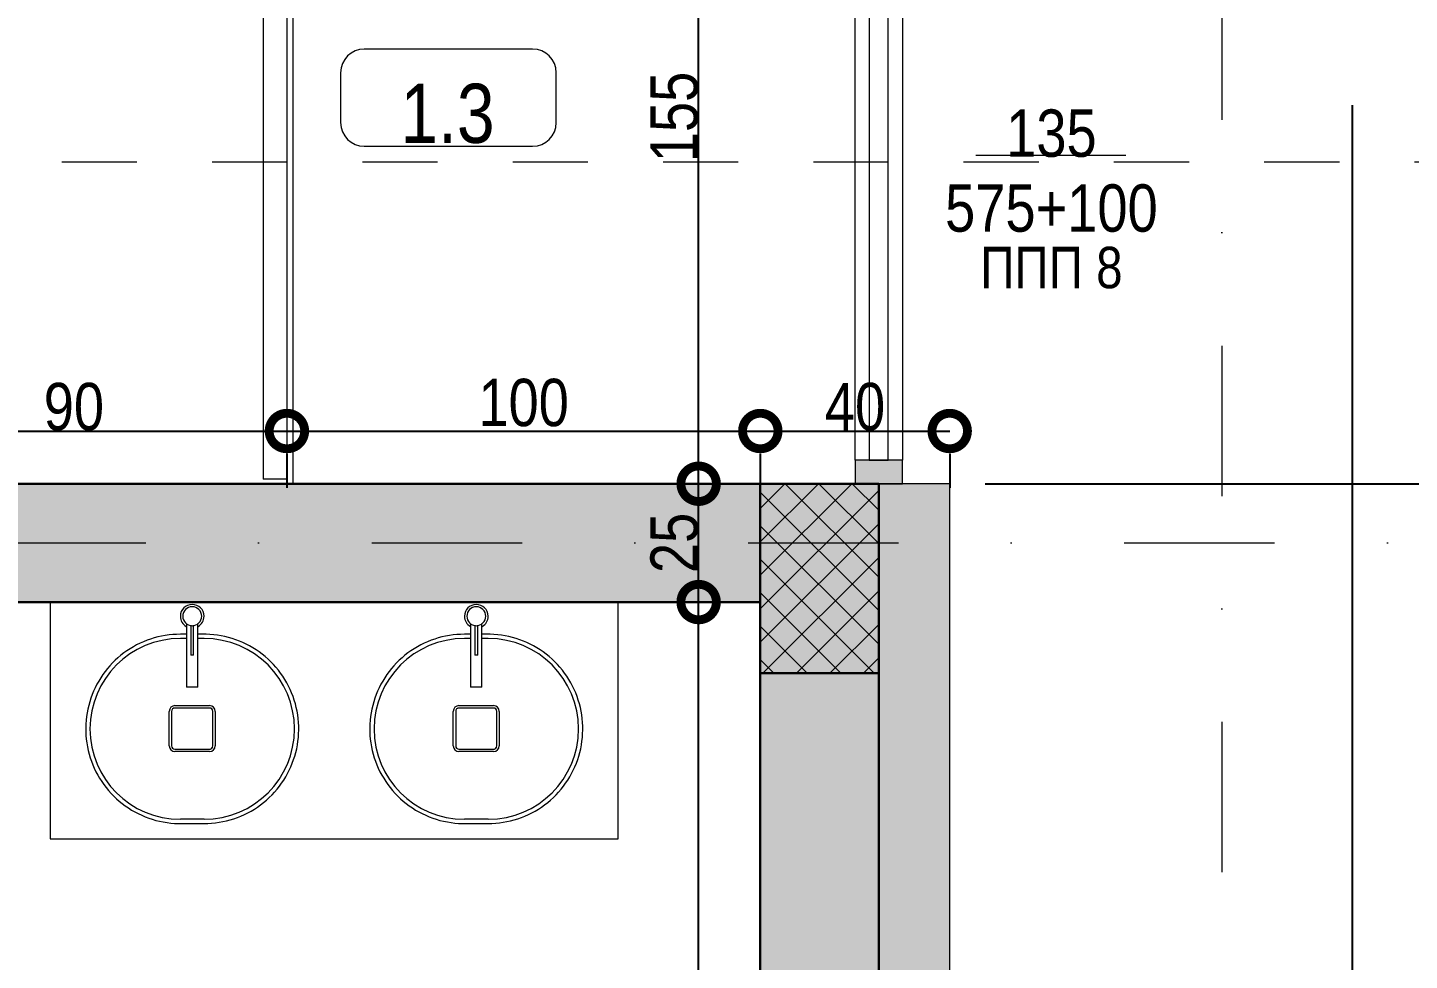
# Model space of a CAD drawing. Header units: centimetres. Extents: x 0 to 25250, y 0 to 2250.
# Drawn here: x 4824.3 to 5116.2, y 686.7 to 883.8 of the extents above; entities that cross this region are included whole.
import ezdxf

# ---------------------------------------------------------------- set-up
doc = ezdxf.new("R2010")
doc.units = ezdxf.units.CM
for name, pattern in [('17-View-1$0$Overhead', [19.84375, 11.90625, -7.9375]), ('18-View-1$0$Dash', [31.75, 15.875, -15.875]), ('18-View-1$0$Dash dot', [79.375, 31.75, -23.8125, 0, -23.8125])]:
    doc.linetypes.add(name, pattern=pattern)
for name, color, linetype, lineweight in [('A-ANNO-DIMS', 7, 'Continuous', 9), ('A-ANNO-NOTE', 7, 'Continuous', 9), ('A-AREA-IDEN', 7, 'Continuous', 9), ('A-FLOR', 7, 'Continuous', 9), ('A-FLOR-HRAL', 7, 'Continuous', 9), ('A-FLOR-OVHD', 7, '17-View-1$0$Overhead', 9), ('A-GLAZ-CURT', 7, 'Continuous', 9), ('A-GLAZ-CWMG', 7, 'Continuous', 9), ('A-WALL', 7, 'Continuous', 9), ('A-WALL-PATT', 7, 'Continuous', 9), ('G-ANNO-SYMB', 7, 'Continuous', 9), ('I-FURN', 7, 'Continuous', 9), ('S-COLS', 7, 'Continuous', 9), ('S-GRID', 7, 'Continuous', 9)]:
    doc.layers.add(name, color=color, linetype=linetype, lineweight=lineweight)
doc.styles.add('18-View-1$0$Arial Narrow', font='ARIALN.TTF', dxfattribs={"height": 12.5})
doc.styles.add('18-View-1$0$Arial Narrow_1', font='ARIALN.TTF', dxfattribs={"height": 10})
doc.styles.add('18-View-1$0$Arial Narrow_2', font='ARIALN.TTF', dxfattribs={"height": 8.75})
doc.styles.add('18-View-1$0$Arial Narrow_3', font='ARIALN.TTF', dxfattribs={"height": 10})
doc.styles.add('18-View-1$0$Arial Narrow_4', font='ARIALN.TTF', dxfattribs={"height": 10})
doc.dimstyles.new('18-View-1$0$TEC_DIM', dxfattribs={"dimscale": 30.48, "dimtxt": 10.23431, "dimasz": 0.492126, "dimexe": 0.393701, "dimexo": 0.246063, "dimgap": 0, "dimtad": 1, "dimdec": 0, "dimzin": 0, "dimdsep": 46, "dimtxsty": '18-View-1$0$Arial Narrow_3', "dimblk1": '18-View-1$0$_DotSmall', "dimblk2": '18-View-1$0$_DotSmall', "dimsah": 1, "dimcen": 0.09, "dimazin": 0, "dimtfac": 1, "dimtdec": 4, "dimtix": 1, "dimtmove": 0, "dimatfit": 3, "dimfxl": 1, "dimtvp": 1, "dimtolj": 1, "dimtzin": 0, "dimarcsym": 2})
doc.dimstyles.new('18-View-1$0$TEC_DIM_1', dxfattribs={"dimscale": 30.48, "dimtxt": 10.23431, "dimasz": 0.492126, "dimexe": 0.393701, "dimexo": 0.246063, "dimgap": 0, "dimtad": 1, "dimdec": 0, "dimzin": 0, "dimdsep": 46, "dimtxsty": '18-View-1$0$Arial Narrow_4', "dimblk1": '18-View-1$0$_DotSmall', "dimblk2": '18-View-1$0$_DotSmall', "dimsah": 1, "dimcen": 0.09, "dimazin": 0, "dimtfac": 1, "dimtdec": 4, "dimtix": 1, "dimtmove": 0, "dimatfit": 3, "dimfxl": 1, "dimtvp": 1, "dimtolj": 1, "dimtzin": 0, "dimarcsym": 2})
doc.dimstyles.new('18-View-1$0$TEC_DIM_3', dxfattribs={"dimscale": 30.48, "dimtxt": 10.23431, "dimasz": 0.492126, "dimexe": 0.393701, "dimexo": 0.246063, "dimgap": 0, "dimtad": 1, "dimdec": 0, "dimzin": 0, "dimdsep": 46, "dimtxsty": '18-View-1$0$Arial Narrow_3', "dimblk1": '18-View-1$0$_DotSmall', "dimblk2": '18-View-1$0$_DotSmall', "dimsah": 1, "dimcen": 0.09, "dimazin": 0, "dimtfac": 1, "dimtdec": 4, "dimtix": 1, "dimtmove": 0, "dimatfit": 3, "dimfxl": 1, "dimtvp": 1, "dimtolj": 1, "dimtzin": 0, "dimarcsym": 2})

# ---------------------------------------------------------------- blocks, each defined once
blk = doc.blocks.new('Railing - Railing-1771343-НИВО 1')
at = {"layer": 'A-FLOR-HRAL'}
for p, q in [((1569.14, -746.59), (1569.14, -900.59)), ((1574.14, -746.59), (1574.14, -900.59)), ((1574.14, -900.59), (1569.14, -900.59))]:
    blk.add_line(p, q, dxfattribs=at)
blk = doc.blocks.new('ШКАФ_баня 2 мивки - ШКАФ_баня 2 мивки-2349615-НИВО 1')
at = {"layer": 'I-FURN'}
for p, q in [((-60, 0), (-60, -50)), ((60, -50), (60, 0)), ((-31.2, -4.5), (-31.2, -18)), ((-30.3, -4.88), (-30.3, -11.2)), ((-29.7, -11.2), (-29.7, -4.88)), ((-28.8, -18), (-28.8, -4.5)), ((28.8, -4.5), (28.8, -18)), ((29.7, -4.88), (29.7, -11.2)), ((30.3, -11.2), (30.3, -4.88)), ((31.2, -18), (31.2, -4.5)), ((-31.19, -6.8), (-32.5, -6.8)), ((-31.2, -7.7), (-32.5, -7.7)), ((-27.5, -6.8), (-28.81, -6.8)), ((-27.5, -7.7), (-28.8, -7.7)), ((28.81, -6.8), (27.5, -6.8)), ((28.8, -7.7), (27.5, -7.7)), ((32.5, -6.8), (31.19, -6.8)), ((32.5, -7.7), (31.2, -7.7)), ((-29.7, -11.2), (-30.3, -11.2)), ((30.3, -11.2), (29.7, -11.2)), ((-28.8, -18), (-31.2, -18)), ((31.2, -18), (28.8, -18)), ((-34.85, -30.39), (-34.85, -23.09)), ((-34.35, -23.09), (-34.35, -30.39)), ((-33.65, -21.89), (-26.35, -21.89)), ((-26.35, -22.39), (-33.65, -22.39)), ((-25.65, -30.39), (-25.65, -23.09)), ((-25.15, -23.09), (-25.15, -30.39)), ((25.15, -30.39), (25.15, -23.09)), ((25.65, -23.09), (25.65, -30.39)), ((26.35, -21.89), (33.65, -21.89)), ((33.65, -22.39), (26.35, -22.39)), ((34.35, -30.39), (34.35, -23.09)), ((34.85, -23.09), (34.85, -30.39)), ((-33.65, -31.09), (-26.35, -31.09)), ((-26.35, -31.59), (-33.65, -31.59)), ((26.35, -31.09), (33.65, -31.09)), ((33.65, -31.59), (26.35, -31.59)), ((-27.5, -45.9), (-32.5, -45.9)), ((32.5, -45.9), (27.5, -45.9)), ((-32.5, -46.8), (-27.5, -46.8)), ((27.5, -46.8), (32.5, -46.8)), ((-60, -50), (60, -50))]:
    blk.add_line(p, q, dxfattribs=at)
at = {"layer": 'I-FURN', "flags": 128}
for points in [[(-32.5, -6.8), (-33.3, -6.82), (-34.1, -6.86), (-34.89, -6.94), (-35.69, -7.06), (-36.47, -7.2), (-37.25, -7.37), (-38.03, -7.58), (-38.79, -7.82), (-39.55, -8.08), (-40.29, -8.38), (-41.02, -8.7), (-41.74, -9.06), (-42.44, -9.44), (-43.12, -9.85), (-43.79, -10.29), (-44.44, -10.76), (-45.08, -11.25), (-45.69, -11.76), (-46.28, -12.3), (-46.85, -12.87), (-47.39, -13.45), (-47.91, -14.06), (-48.41, -14.68), (-48.88, -15.33), (-49.33, -15.99), (-49.75, -16.68), (-50.14, -17.37), (-50.5, -18.09), (-50.84, -18.81), (-51.14, -19.55), (-51.42, -20.3), (-51.66, -21.07), (-51.87, -21.84), (-52.06, -22.62), (-52.21, -23.4), (-52.33, -24.19), (-52.42, -24.99), (-52.47, -25.78), (-52.5, -26.58), (-52.49, -27.38), (-52.45, -28.18), (-52.38, -28.98), (-52.28, -29.77), (-52.14, -30.56), (-51.98, -31.34), (-51.78, -32.12), (-51.55, -32.89), (-51.29, -33.64), (-51, -34.39), (-50.69, -35.12), (-50.34, -35.84), (-49.96, -36.55), (-49.56, -37.24), (-49.13, -37.91), (-48.67, -38.57), (-48.19, -39.21), (-47.68, -39.82), (-47.14, -40.42), (-46.59, -41), (-46.01, -41.55), (-45.41, -42.08), (-44.79, -42.58), (-44.15, -43.06), (-43.49, -43.51), (-42.81, -43.94), (-42.12, -44.34), (-41.41, -44.71), (-40.68, -45.05), (-39.95, -45.36), (-39.2, -45.64), (-38.44, -45.9), (-37.67, -46.12), (-36.9, -46.31), (-36.11, -46.47), (-35.32, -46.6), (-34.53, -46.7), (-33.73, -46.76), (-32.93, -46.8), (-32.5, -46.8)], [(-27.5, -46.8), (-26.7, -46.78), (-25.9, -46.74), (-25.11, -46.66), (-24.31, -46.54), (-23.53, -46.4), (-22.75, -46.23), (-21.97, -46.02), (-21.21, -45.78), (-20.45, -45.52), (-19.71, -45.22), (-18.98, -44.9), (-18.26, -44.54), (-17.56, -44.16), (-16.88, -43.75), (-16.21, -43.31), (-15.56, -42.84), (-14.92, -42.35), (-14.31, -41.84), (-13.72, -41.3), (-13.15, -40.73), (-12.61, -40.15), (-12.09, -39.54), (-11.59, -38.92), (-11.12, -38.27), (-10.67, -37.61), (-10.25, -36.92), (-9.86, -36.23), (-9.5, -35.51), (-9.16, -34.79), (-8.86, -34.05), (-8.58, -33.3), (-8.34, -32.53), (-8.13, -31.76), (-7.94, -30.98), (-7.79, -30.2), (-7.67, -29.41), (-7.58, -28.61), (-7.53, -27.82), (-7.5, -27.02), (-7.51, -26.22), (-7.55, -25.42), (-7.62, -24.62), (-7.72, -23.83), (-7.86, -23.04), (-8.02, -22.26), (-8.22, -21.48), (-8.45, -20.71), (-8.71, -19.96), (-9, -19.21), (-9.31, -18.48), (-9.66, -17.76), (-10.04, -17.05), (-10.44, -16.36), (-10.87, -15.69), (-11.33, -15.03), (-11.81, -14.39), (-12.32, -13.78), (-12.86, -13.18), (-13.41, -12.6), (-13.99, -12.05), (-14.59, -11.52), (-15.21, -11.02), (-15.85, -10.54), (-16.51, -10.09), (-17.19, -9.66), (-17.88, -9.26), (-18.59, -8.89), (-19.32, -8.55), (-20.05, -8.24), (-20.8, -7.96), (-21.56, -7.7), (-22.33, -7.48), (-23.1, -7.29), (-23.89, -7.13), (-24.68, -7), (-25.47, -6.9), (-26.27, -6.84), (-27.07, -6.8), (-27.5, -6.8)], [(27.5, -6.8), (26.7, -6.82), (25.9, -6.86), (25.11, -6.94), (24.31, -7.06), (23.53, -7.2), (22.75, -7.37), (21.97, -7.58), (21.21, -7.82), (20.45, -8.08), (19.71, -8.38), (18.98, -8.7), (18.26, -9.06), (17.56, -9.44), (16.88, -9.85), (16.21, -10.29), (15.56, -10.76), (14.92, -11.25), (14.31, -11.76), (13.72, -12.3), (13.15, -12.87), (12.61, -13.45), (12.09, -14.06), (11.59, -14.68), (11.12, -15.33), (10.67, -15.99), (10.25, -16.68), (9.86, -17.37), (9.5, -18.09), (9.16, -18.81), (8.86, -19.55), (8.58, -20.3), (8.34, -21.07), (8.13, -21.84), (7.94, -22.62), (7.79, -23.4), (7.67, -24.19), (7.58, -24.99), (7.53, -25.78), (7.5, -26.58), (7.51, -27.38), (7.55, -28.18), (7.62, -28.98), (7.72, -29.77), (7.86, -30.56), (8.02, -31.34), (8.22, -32.12), (8.45, -32.89), (8.71, -33.64), (9, -34.39), (9.31, -35.12), (9.66, -35.84), (10.04, -36.55), (10.44, -37.24), (10.87, -37.91), (11.33, -38.57), (11.81, -39.21), (12.32, -39.82), (12.86, -40.42), (13.41, -41), (13.99, -41.55), (14.59, -42.08), (15.21, -42.58), (15.85, -43.06), (16.51, -43.51), (17.19, -43.94), (17.88, -44.34), (18.59, -44.71), (19.32, -45.05), (20.05, -45.36), (20.8, -45.64), (21.56, -45.9), (22.33, -46.12), (23.1, -46.31), (23.89, -46.47), (24.68, -46.6), (25.47, -46.7), (26.27, -46.76), (27.07, -46.8), (27.5, -46.8)], [(32.5, -46.8), (33.3, -46.78), (34.1, -46.74), (34.89, -46.66), (35.69, -46.54), (36.47, -46.4), (37.25, -46.23), (38.03, -46.02), (38.79, -45.78), (39.55, -45.52), (40.29, -45.22), (41.02, -44.9), (41.74, -44.54), (42.44, -44.16), (43.12, -43.75), (43.79, -43.31), (44.44, -42.84), (45.08, -42.35), (45.69, -41.84), (46.28, -41.3), (46.85, -40.73), (47.39, -40.15), (47.91, -39.54), (48.41, -38.92), (48.88, -38.27), (49.33, -37.61), (49.75, -36.92), (50.14, -36.23), (50.5, -35.51), (50.84, -34.79), (51.14, -34.05), (51.42, -33.3), (51.66, -32.53), (51.87, -31.76), (52.06, -30.98), (52.21, -30.2), (52.33, -29.41), (52.42, -28.61), (52.47, -27.82), (52.5, -27.02), (52.49, -26.22), (52.45, -25.42), (52.38, -24.62), (52.28, -23.83), (52.14, -23.04), (51.98, -22.26), (51.78, -21.48), (51.55, -20.71), (51.29, -19.96), (51, -19.21), (50.69, -18.48), (50.34, -17.76), (49.96, -17.05), (49.56, -16.36), (49.13, -15.69), (48.67, -15.03), (48.19, -14.39), (47.68, -13.78), (47.14, -13.18), (46.59, -12.6), (46.01, -12.05), (45.41, -11.52), (44.79, -11.02), (44.15, -10.54), (43.49, -10.09), (42.81, -9.66), (42.12, -9.26), (41.41, -8.89), (40.68, -8.55), (39.95, -8.24), (39.2, -7.96), (38.44, -7.7), (37.67, -7.48), (36.9, -7.29), (36.11, -7.13), (35.32, -7), (34.53, -6.9), (33.73, -6.84), (32.93, -6.8), (32.5, -6.8)]]:
    blk.add_lwpolyline(points, dxfattribs=at)
at = {"layer": 'I-FURN'}
for centre, radius, start, end in [((-30, -3), 2.5, 360, 180), ((-30, -3), 2, 360, 180), ((30, -3), 2.5, 360, 180), ((30, -3), 2, 360, 180), ((-30, -3), 2.5, 180, 239.8518), ((-30, -3), 2, 180, 360), ((-30, -3), 2.5, 300.1482, 360), ((30, -3), 2.5, 180, 239.8518), ((30, -3), 2, 180, 360), ((30, -3), 2.5, 300.1482, 360), ((-32.5, -26.8), 19.1, 90, 270), ((-27.5, -26.8), 19.1, 270, 90), ((27.5, -26.8), 19.1, 90, 270), ((32.5, -26.8), 19.1, 270, 90), ((-33.65, -23.09), 1.2, 90, 180), ((-33.65, -23.09), 0.7, 90, 180), ((-33.65, -23.09), 0.7, 105, 135), ((-26.35, -23.09), 1.2, 0, 90), ((-26.35, -23.09), 0.7, 0, 90), ((-26.35, -23.09), 0.7, 15, 75), ((26.35, -23.09), 1.2, 90, 180), ((26.35, -23.09), 0.7, 90, 180), ((26.35, -23.09), 0.7, 105, 135), ((33.65, -23.09), 1.2, 0, 90), ((33.65, -23.09), 0.7, 0, 90), ((33.65, -23.09), 0.7, 15, 75), ((-33.65, -30.39), 1.2, 180, 270), ((-33.65, -30.39), 0.7, 180, 270), ((-33.65, -30.39), 0.7, 195, 225), ((-26.35, -30.39), 0.7, 270, 360), ((-26.35, -30.39), 1.2, 270, 0), ((-26.35, -30.39), 0.7, 270, 300), ((-26.35, -30.39), 0.7, 315, 345), ((26.35, -30.39), 1.2, 180, 270), ((26.35, -30.39), 0.7, 180, 270), ((26.35, -30.39), 0.7, 195, 225), ((33.65, -30.39), 0.7, 270, 360), ((33.65, -30.39), 1.2, 270, 0), ((33.65, -30.39), 0.7, 270, 300), ((33.65, -30.39), 0.7, 315, 345)]:
    blk.add_arc(centre, radius, start, end, dxfattribs=at)
blk = doc.blocks.new('Rectangular Mullion - TEC_DOGRAMA_TERASI_EX-2504236-НИВО 1')
at = {"layer": 'A-GLAZ-CWMG', "true_color": 0xc0c0c0}
blk.add_hatch(color=9, dxfattribs=at).paths.add_polyline_path([(0, 5), (-5, 5), (-5, -5), (0, -5)])
at = {"layer": 'A-GLAZ-CWMG', "lineweight": 15}
for p, q in [((0, 5), (-5, 5)), ((-5, 5), (-5, -5)), ((0, -5), (0, 5)), ((-5, -5), (0, -5))]:
    blk.add_line(p, q, dxfattribs=at)
blk = doc.blocks.new('System Panel - Glazed-2504237-НИВО 1')
at = {"layer": 'A-GLAZ-CURT'}
for p, q in [((62.5, 2), (-62.5, 2)), ((-62.5, 2), (-62.5, -2)), ((62.5, -2), (62.5, 2)), ((-62.5, -2), (62.5, -2))]:
    blk.add_line(p, q, dxfattribs=at)
blk = doc.blocks.new('Rectangular Mullion - TEC_DOGRAMA_TERASI_INT-2433106-НИВО 1')
at = {"layer": 'A-GLAZ-CWMG'}
for p, q in [((1694.14, -896.59), (1694.14, -801.59)), ((1704.14, -801.59), (1704.14, -896.59))]:
    blk.add_line(p, q, dxfattribs=at)
blk = doc.blocks.new('TEC_ROOM_TAG - TEC_ROOM_TAG-32046-НИВО 1')
at = {"layer": 'A-AREA-IDEN'}
for p, q in [((0.3718, 0.1968), (-0.3391, 0.1968)), ((-0.4391, 0.0968), (-0.4391, -0.1143)), ((0.4718, -0.1143), (0.4718, 0.0968)), ((-0.3391, -0.2143), (0.3718, -0.2143))]:
    blk.add_line(p, q, dxfattribs=at)
for centre, start, end in [((-0.3391, 0.0968), 90, 180), ((0.3718, 0.0968), 360, 90), ((-0.3391, -0.1143), 180, 270), ((0.3718, -0.1143), 270, 360)]:
    blk.add_arc(centre, 0.1, start, end, dxfattribs=at)
blk = doc.blocks.new('18-View-1$0$_DotSmall')
at = {"color": 0, "linetype": 'ByBlock', "const_width": 0.5}
blk.add_lwpolyline([(-0.0625, 0, 1), (0.0625, 0, 1)], format="xyb", close=True, dxfattribs=at)
blk = doc.blocks.new('*D2635')
at = {"layer": 'A-ANNO-DIMS', "color": 0, "lineweight": -2, "transparency": 16777216}
for p, q in [((5116.58, 1699.51), (5271.31, 1699.51)), ((5259.31, 432.44), (5259.31, 1699.51)), ((5026.58, 432.44), (5271.31, 432.44))]:
    blk.add_line(p, q, dxfattribs=at)
at = {"layer": 'A-ANNO-DIMS', "color": 0, "lineweight": -2, "transparency": 16777216, "xscale": 15, "yscale": 15, "zscale": 15}
for p, rotation in [((5259.31, 1699.51), 90), ((5259.31, 432.44), 270)]:
    blk.add_blockref('18-View-1$0$_DotSmall', p, dxfattribs=dict(at, rotation=rotation))
at = {"layer": 'A-ANNO-DIMS', "color": 0, "transparency": 16777216, "insert": (5254.21, 1065.98), "char_height": 10, "width": 30.4105, "attachment_point": 5, "rotation": 90, "style": '18-View-1$0$Arial Narrow_3'}
blk.add_mtext('\\A1;1267', dxfattribs=at)
blk = doc.blocks.new('*D2636')
at = {"layer": 'A-ANNO-DIMS', "color": 0, "lineweight": -2, "transparency": 16777216}
for p, q in [((5111.58, 927.44), (5211.11, 927.44)), ((5199.11, 432.44), (5199.11, 927.44)), ((5026.58, 432.44), (5211.11, 432.44))]:
    blk.add_line(p, q, dxfattribs=at)
at = {"layer": 'A-ANNO-DIMS', "color": 0, "lineweight": -2, "transparency": 16777216, "xscale": 15, "yscale": 15, "zscale": 15}
for p, rotation in [((5199.11, 927.44), 90), ((5199.11, 432.44), 270)]:
    blk.add_blockref('18-View-1$0$_DotSmall', p, dxfattribs=dict(at, rotation=rotation))
at = {"layer": 'A-ANNO-DIMS', "color": 0, "transparency": 16777216, "insert": (5194, 679.94), "char_height": 10, "width": 22.8079, "attachment_point": 5, "rotation": 90, "style": '18-View-1$0$Arial Narrow_3'}
blk.add_mtext('\\A1;495', dxfattribs=at)
blk = doc.blocks.new('*D2640')
at = {"layer": 'A-ANNO-DIMS', "color": 0, "lineweight": -2, "transparency": 16777216}
for p, q in [((5026.58, 787.44), (5181.13, 787.44)), ((5169.13, 432.44), (5169.13, 787.44)), ((5026.58, 432.44), (5181.13, 432.44))]:
    blk.add_line(p, q, dxfattribs=at)
at = {"layer": 'A-ANNO-DIMS', "color": 0, "lineweight": -2, "transparency": 16777216, "xscale": 15, "yscale": 15, "zscale": 15}
for p, rotation in [((5169.13, 787.44), 90), ((5169.13, 432.44), 270)]:
    blk.add_blockref('18-View-1$0$_DotSmall', p, dxfattribs=dict(at, rotation=rotation))
at = {"layer": 'A-ANNO-DIMS', "color": 0, "transparency": 16777216, "insert": (5164.02, 609.94), "char_height": 10, "width": 22.8079, "attachment_point": 5, "rotation": 90, "style": '18-View-1$0$Arial Narrow_3'}
blk.add_mtext('\\A1;355', dxfattribs=at)
blk = doc.blocks.new('*D2641')
at = {"layer": 'A-ANNO-DIMS', "color": 0, "lineweight": -2, "transparency": 16777216}
for p, q in [((5026.58, 922.44), (5181.13, 922.44)), ((5169.13, 787.44), (5169.13, 922.44)), ((5026.58, 787.44), (5181.13, 787.44))]:
    blk.add_line(p, q, dxfattribs=at)
at = {"layer": 'A-ANNO-DIMS', "color": 0, "lineweight": -2, "transparency": 16777216, "xscale": 15, "yscale": 15, "zscale": 15}
for p, rotation in [((5169.13, 922.44), 90), ((5169.13, 787.44), 270)]:
    blk.add_blockref('18-View-1$0$_DotSmall', p, dxfattribs=dict(at, rotation=rotation))
at = {"layer": 'A-ANNO-DIMS', "color": 0, "transparency": 16777216, "insert": (5164.02, 854.94), "char_height": 10, "width": 22.8079, "attachment_point": 5, "rotation": 90, "style": '18-View-1$0$Arial Narrow_3'}
blk.add_mtext('\\A1;135', dxfattribs=at)
blk = doc.blocks.new('*D2654')
at = {"layer": 'A-ANNO-DIMS', "color": 0, "lineweight": -2, "transparency": 16777216}
for p, q in [((5104.08, 867.44), (5104.08, 297.75)), ((5076.58, 309.75), (5104.08, 309.75)), ((5076.58, 304.9), (5076.58, 297.75))]:
    blk.add_line(p, q, dxfattribs=at)
at = {"layer": 'A-ANNO-DIMS', "color": 0, "lineweight": -2, "transparency": 16777216, "xscale": 15, "yscale": 15, "zscale": 15, "rotation": 180}
blk.add_blockref('18-View-1$0$_DotSmall', (5076.58, 309.75), dxfattribs=at)
at = {"layer": 'A-ANNO-DIMS', "color": 0, "lineweight": -2, "transparency": 16777216, "xscale": 15, "yscale": 15, "zscale": 15}
blk.add_blockref('18-View-1$0$_DotSmall', (5104.08, 309.75), dxfattribs=at)
at = {"layer": 'A-ANNO-DIMS', "color": 0, "transparency": 16777216, "insert": (5090.33, 314.85), "char_height": 10, "width": 15.2053, "attachment_point": 5, "style": '18-View-1$0$Arial Narrow_3'}
blk.add_mtext('\\A1;28', dxfattribs=at)
blk = doc.blocks.new('*D2655')
at = {"layer": 'A-ANNO-DIMS', "color": 0, "lineweight": -2, "transparency": 16777216}
for p, q in [((5104.08, 867.44), (5104.08, 268.16)), ((3429.08, 734.94), (3429.08, 268.16)), ((3429.08, 280.16), (5104.08, 280.16))]:
    blk.add_line(p, q, dxfattribs=at)
at = {"layer": 'A-ANNO-DIMS', "color": 0, "lineweight": -2, "transparency": 16777216, "xscale": 15, "yscale": 15, "zscale": 15, "rotation": 180}
blk.add_blockref('18-View-1$0$_DotSmall', (3429.08, 280.16), dxfattribs=at)
at = {"layer": 'A-ANNO-DIMS', "color": 0, "lineweight": -2, "transparency": 16777216, "xscale": 15, "yscale": 15, "zscale": 15}
blk.add_blockref('18-View-1$0$_DotSmall', (5104.08, 280.16), dxfattribs=at)
at = {"layer": 'A-ANNO-DIMS', "color": 0, "transparency": 16777216, "insert": (4266.58, 285.27), "char_height": 10, "width": 30.4105, "attachment_point": 5, "style": '18-View-1$0$Arial Narrow_3'}
blk.add_mtext('\\A1;1675', dxfattribs=at)
blk = doc.blocks.new('*D2663')
at = {"layer": 'A-ANNO-DIMS', "color": 0, "lineweight": -2, "transparency": 16777216}
for p, q in [((5104.08, 867.44), (5104.08, 328.15)), ((5019.08, 424.94), (5019.08, 328.15)), ((5019.08, 340.15), (5104.08, 340.15))]:
    blk.add_line(p, q, dxfattribs=at)
at = {"layer": 'A-ANNO-DIMS', "color": 0, "lineweight": -2, "transparency": 16777216, "xscale": 15, "yscale": 15, "zscale": 15, "rotation": 180}
blk.add_blockref('18-View-1$0$_DotSmall', (5019.08, 340.15), dxfattribs=at)
at = {"layer": 'A-ANNO-DIMS', "color": 0, "lineweight": -2, "transparency": 16777216, "xscale": 15, "yscale": 15, "zscale": 15}
blk.add_blockref('18-View-1$0$_DotSmall', (5104.08, 340.15), dxfattribs=at)
at = {"layer": 'A-ANNO-DIMS', "color": 0, "transparency": 16777216, "insert": (5061.58, 345.25), "char_height": 10, "width": 15.2053, "attachment_point": 5, "style": '18-View-1$0$Arial Narrow_3'}
blk.add_mtext('\\A1;85', dxfattribs=at)
blk = doc.blocks.new('*D2677')
at = {"layer": 'A-ANNO-DIMS', "color": 0, "lineweight": -2, "transparency": 16777216}
for p, q in [((5104.08, 867.44), (5104.08, 357.96)), ((5019.08, 424.94), (5019.08, 357.96)), ((5019.08, 369.96), (5104.08, 369.96))]:
    blk.add_line(p, q, dxfattribs=at)
at = {"layer": 'A-ANNO-DIMS', "color": 0, "lineweight": -2, "transparency": 16777216, "xscale": 15, "yscale": 15, "zscale": 15, "rotation": 180}
blk.add_blockref('18-View-1$0$_DotSmall', (5019.08, 369.96), dxfattribs=at)
at = {"layer": 'A-ANNO-DIMS', "color": 0, "lineweight": -2, "transparency": 16777216, "xscale": 15, "yscale": 15, "zscale": 15}
blk.add_blockref('18-View-1$0$_DotSmall', (5104.08, 369.96), dxfattribs=at)
at = {"layer": 'A-ANNO-DIMS', "color": 0, "transparency": 16777216, "insert": (5061.58, 375.06), "char_height": 10, "width": 15.2053, "attachment_point": 5, "style": '18-View-1$0$Arial Narrow_3'}
blk.add_mtext('\\A1;85', dxfattribs=at)
blk = doc.blocks.new('Family1 - Family1-2435591-НИВО 1')
at = {"layer": 'A-ANNO-NOTE'}
blk.add_line((-0.3054, 0), (0.3294, 0), dxfattribs=at)
blk = doc.blocks.new('*D2708')
at = {"layer": 'A-ANNO-DIMS', "color": 0, "lineweight": -2, "transparency": 16777216}
for p, q in [((4966.05, 507.44), (4966.05, 762.44)), ((4970.9, 762.44), (4978.05, 762.44)), ((4970.9, 507.44), (4978.05, 507.44))]:
    blk.add_line(p, q, dxfattribs=at)
at = {"layer": 'A-ANNO-DIMS', "color": 0, "lineweight": -2, "transparency": 16777216, "xscale": 15, "yscale": 15, "zscale": 15}
for p, rotation in [((4966.05, 762.44), 90), ((4966.05, 507.44), 270)]:
    blk.add_blockref('18-View-1$0$_DotSmall', p, dxfattribs=dict(at, rotation=rotation))
at = {"layer": 'A-ANNO-DIMS', "color": 0, "transparency": 16777216, "insert": (4960.94, 634.94), "char_height": 10, "width": 22.8079, "attachment_point": 5, "rotation": 90, "style": '18-View-1$0$Arial Narrow_3'}
blk.add_mtext('\\A1;255', dxfattribs=at)
blk = doc.blocks.new('*D2709')
at = {"layer": 'A-ANNO-DIMS', "color": 0, "lineweight": -2, "transparency": 16777216}
for p, q in [((4966.05, 762.44), (4966.05, 787.44)), ((4970.9, 787.44), (4978.05, 787.44)), ((4970.9, 762.44), (4978.05, 762.44))]:
    blk.add_line(p, q, dxfattribs=at)
at = {"layer": 'A-ANNO-DIMS', "color": 0, "lineweight": -2, "transparency": 16777216, "xscale": 15, "yscale": 15, "zscale": 15}
for p, rotation in [((4966.05, 787.44), 90), ((4966.05, 762.44), 270)]:
    blk.add_blockref('18-View-1$0$_DotSmall', p, dxfattribs=dict(at, rotation=rotation))
at = {"layer": 'A-ANNO-DIMS', "color": 0, "transparency": 16777216, "insert": (4960.94, 774.94), "char_height": 10, "width": 15.2053, "attachment_point": 5, "rotation": 90, "style": '18-View-1$0$Arial Narrow_3'}
blk.add_mtext('\\A1;25', dxfattribs=at)
blk = doc.blocks.new('*D2710')
at = {"layer": 'A-ANNO-DIMS', "color": 0, "lineweight": -2, "transparency": 16777216}
for p, q in [((4966.05, 787.44), (4966.05, 942.44)), ((4970.9, 942.44), (4978.05, 942.44)), ((4970.9, 787.44), (4978.05, 787.44))]:
    blk.add_line(p, q, dxfattribs=at)
at = {"layer": 'A-ANNO-DIMS', "color": 0, "lineweight": -2, "transparency": 16777216, "xscale": 15, "yscale": 15, "zscale": 15}
for p, rotation in [((4966.05, 942.44), 90), ((4966.05, 787.44), 270)]:
    blk.add_blockref('18-View-1$0$_DotSmall', p, dxfattribs=dict(at, rotation=rotation))
at = {"layer": 'A-ANNO-DIMS', "color": 0, "transparency": 16777216, "insert": (4960.94, 864.94), "char_height": 10, "width": 22.8079, "attachment_point": 5, "rotation": 90, "style": '18-View-1$0$Arial Narrow_3'}
blk.add_mtext('\\A1;155', dxfattribs=at)
blk = doc.blocks.new('*D2871')
at = {"layer": 'A-ANNO-DIMS', "color": 0, "lineweight": -2, "transparency": 16777216}
for p, q in [((4789.08, 796.94), (4789.08, 810.58)), ((4789.08, 798.58), (4879.08, 798.58)), ((4879.08, 793.73), (4879.08, 786.58))]:
    blk.add_line(p, q, dxfattribs=at)
at = {"layer": 'A-ANNO-DIMS', "color": 0, "lineweight": -2, "transparency": 16777216, "xscale": 15, "yscale": 15, "zscale": 15, "rotation": 180}
blk.add_blockref('18-View-1$0$_DotSmall', (4789.08, 798.58), dxfattribs=at)
at = {"layer": 'A-ANNO-DIMS', "color": 0, "lineweight": -2, "transparency": 16777216, "xscale": 15, "yscale": 15, "zscale": 15}
blk.add_blockref('18-View-1$0$_DotSmall', (4879.08, 798.58), dxfattribs=at)
at = {"layer": 'A-ANNO-DIMS', "color": 0, "transparency": 16777216, "insert": (4834.08, 803.68), "char_height": 10, "width": 15.2053, "attachment_point": 5, "style": '18-View-1$0$Arial Narrow_3'}
blk.add_mtext('\\A1;90', dxfattribs=at)
blk = doc.blocks.new('*D2872')
at = {"layer": 'A-ANNO-DIMS', "color": 0, "lineweight": -2, "transparency": 16777216}
for p, q in [((4879.08, 798.58), (4979.08, 798.58)), ((4879.08, 793.73), (4879.08, 786.58)), ((4979.08, 793.73), (4979.08, 786.58))]:
    blk.add_line(p, q, dxfattribs=at)
at = {"layer": 'A-ANNO-DIMS', "color": 0, "lineweight": -2, "transparency": 16777216, "xscale": 15, "yscale": 15, "zscale": 15, "rotation": 180}
blk.add_blockref('18-View-1$0$_DotSmall', (4879.08, 798.58), dxfattribs=at)
at = {"layer": 'A-ANNO-DIMS', "color": 0, "lineweight": -2, "transparency": 16777216, "xscale": 15, "yscale": 15, "zscale": 15}
blk.add_blockref('18-View-1$0$_DotSmall', (4979.08, 798.58), dxfattribs=at)
at = {"layer": 'A-ANNO-DIMS', "color": 0, "transparency": 16777216, "insert": (4929.08, 804.54), "char_height": 10, "width": 22.8079, "attachment_point": 5, "style": '18-View-1$0$Arial Narrow_4'}
blk.add_mtext('\\A1;\u200e100', dxfattribs=at)
blk = doc.blocks.new('*D2873')
at = {"layer": 'A-ANNO-DIMS', "color": 0, "lineweight": -2, "transparency": 16777216}
for p, q in [((4979.08, 798.58), (5019.08, 798.58)), ((4979.08, 793.73), (4979.08, 786.58)), ((5019.08, 793.73), (5019.08, 786.58))]:
    blk.add_line(p, q, dxfattribs=at)
at = {"layer": 'A-ANNO-DIMS', "color": 0, "lineweight": -2, "transparency": 16777216, "xscale": 15, "yscale": 15, "zscale": 15, "rotation": 180}
blk.add_blockref('18-View-1$0$_DotSmall', (4979.08, 798.58), dxfattribs=at)
at = {"layer": 'A-ANNO-DIMS', "color": 0, "lineweight": -2, "transparency": 16777216, "xscale": 15, "yscale": 15, "zscale": 15}
blk.add_blockref('18-View-1$0$_DotSmall', (5019.08, 798.58), dxfattribs=at)
at = {"layer": 'A-ANNO-DIMS', "color": 0, "transparency": 16777216, "insert": (4999.08, 803.68), "char_height": 10, "width": 15.2053, "attachment_point": 5, "style": '18-View-1$0$Arial Narrow_3'}
blk.add_mtext('\\A1;40', dxfattribs=at)

msp = doc.modelspace()

# ---------------------------------------------------------------- hatches: boundary and pattern name
at = {"layer": 'A-WALL-PATT', "true_color": 0x808080}
h = msp.add_hatch(color=8, dxfattribs=at)
h.paths.add_polyline_path([(4987.19, 507.44), (5004.08, 507.44), (5004.08, 787.44), (4979.08, 787.44), (4979.08, 507.44)])
h.paths.add_polyline_path([(5004.08, 922.44), (5004.08, 942.44), (4979.08, 942.44), (4979.08, 922.44), (4987.19, 922.44)])
at = {"layer": 'A-WALL-PATT', "lineweight": 5, "true_color": 0xffff80}
h = msp.add_hatch(color=51, dxfattribs=at)
h.paths.add_polyline_path([(5019.08, 507.44), (5019.08, 787.44), (5004.08, 787.44), (5004.08, 507.44)])
h.paths.add_polyline_path([(5004.08, 922.44), (5019.08, 922.44), (5019.08, 927.44), (5004.08, 927.44)])
at = {"layer": 'A-WALL-PATT', "true_color": 0x808080}
h = msp.add_hatch(color=8, dxfattribs=at)
h.paths.add_polyline_path([(4934.77, 762.44), (4979.08, 762.44), (4979.08, 787.44), (4789.08, 787.44), (4789.08, 762.44), (4921.66, 762.44)])
h.paths.add_polyline_path([(4709.08, 762.44), (4709.08, 787.44), (4669.08, 787.44), (4669.08, 762.44)])
at = {"layer": 'S-COLS'}
h = msp.add_hatch(dxfattribs=at)
h.set_pattern_fill('FP1_11', color=256, style=0, pattern_type=2)
h.set_pattern_definition([(45, (3304.9383, 1689.0286), (-3.535534, 3.535534), []), (135, (3304.9383, 1689.0286), (-3.535534, -3.535534), [])])
h.paths.add_polyline_path([(4987.19, 747.44), (5004.08, 747.44), (5004.08, 787.44), (4979.08, 787.44), (4979.08, 747.44)])

# ---------------------------------------------------------------- linework, layer by layer
at = {"layer": 'A-FLOR'}
msp.add_line((4879.08, 787.44), (4879.08, 788.44), dxfattribs=at)
at = {"layer": 'A-FLOR-OVHD'}
msp.add_line((4879.08, 922.44), (4879.08, 787.44), dxfattribs=at)
at = {"layer": 'A-WALL'}
for p, q in [((4880.33, 942.44), (4880.33, 787.44)), ((4879.08, 787.44), (4879.08, 788.44)), ((5019.08, 787.44), (5004.08, 787.44)), ((5019.08, 432.44), (5019.08, 787.44))]:
    msp.add_line(p, q, dxfattribs=at)
at = {"layer": 'A-WALL', "lineweight": 30}
for p, q in [((4979.08, 787.44), (4789.08, 787.44)), ((5004.08, 787.44), (4979.08, 787.44)), ((5004.08, 447.44), (5004.08, 787.44)), ((4789.08, 762.44), (4979.08, 762.44)), ((4979.08, 762.44), (4979.08, 507.44))]:
    msp.add_line(p, q, dxfattribs=at)
at = {"layer": 'G-ANNO-SYMB', "linetype": '18-View-1$0$Dash', "lineweight": 18}
msp.add_line((3244.03, 855.48), (5293.21, 855.48), dxfattribs=at)
at = {"layer": 'S-COLS', "lineweight": 30}
for p, q in [((4979.08, 787.44), (4979.08, 747.44)), ((5004.08, 787.44), (4979.08, 787.44)), ((5004.08, 747.44), (5004.08, 787.44)), ((4979.08, 747.44), (5004.08, 747.44))]:
    msp.add_line(p, q, dxfattribs=at)
at = {"layer": 'S-GRID', "color": 1, "linetype": '18-View-1$0$Dash dot', "lineweight": 18, "true_color": 0xff0000}
for p, q in [((5076.58, 1849.76), (5076.58, 378.11)), ((3386.99, 774.94), (5145.92, 774.94))]:
    msp.add_line(p, q, dxfattribs=at)

# ---------------------------------------------------------------- block references
at = {"layer": 'A-ANNO-NOTE', "xscale": 50, "yscale": 50, "zscale": 50}
msp.add_blockref('Family1 - Family1-2435591-НИВО 1', (5039.84, 856.89), dxfattribs=at)
at = {"layer": 'A-AREA-IDEN', "xscale": 49.99999999999998, "yscale": 49.99999999999998, "zscale": 49.99999999999998}
msp.add_blockref('TEC_ROOM_TAG - TEC_ROOM_TAG-32046-НИВО 1', (4912.38, 869.46), dxfattribs=at)
at = {"layer": 'A-FLOR-HRAL'}
msp.add_blockref('Railing - Railing-1771343-НИВО 1', (3304.94, 1689.03), dxfattribs=at)
at = {"layer": 'A-GLAZ-CURT', "rotation": 269.9999999999984}
msp.add_blockref('System Panel - Glazed-2504237-НИВО 1', (5004.08, 854.94), dxfattribs=at)
at = {"layer": 'A-GLAZ-CWMG'}
msp.add_blockref('Rectangular Mullion - TEC_DOGRAMA_TERASI_INT-2433106-НИВО 1', (3304.94, 1689.03), dxfattribs=at)
at = {"layer": 'A-GLAZ-CWMG', "rotation": 269.9999999999984}
msp.add_blockref('Rectangular Mullion - TEC_DOGRAMA_TERASI_EX-2504236-НИВО 1', (5004.08, 787.44), dxfattribs=at)
at = {"layer": 'I-FURN'}
msp.add_blockref('ШКАФ_баня 2 мивки - ШКАФ_баня 2 мивки-2349615-НИВО 1', (4889.08, 762.44), dxfattribs=at)

# ---------------------------------------------------------------- texts
at = {"layer": 'A-ANNO-NOTE', "attachment_point": 5, "line_spacing_factor": 0.949189}
for s, insert, char_height, width, style in [('\\pt63.5,127,190.5,254,317.5,381,444.5,508,571.5,635,698.5,762,825.5,889,952.5,1016,1079.5,1143,1206.5,1270,1333.5,1397,1460.5,1524,1587.5,1651,1714.5,1778,1841.5,1905,1968.5,2032;135\\P575+100', (5040.57, 853.54), 10, 46.95, '18-View-1$0$Arial Narrow_1'), ('\\pt63.49997,127.00004,190.50001,253.99999,317.49996,381.00002,444.5,507.99997,571.50004,635.00001,698.49999,761.99996,825.50002,889,952.49997,1016.00004,1079.50001,1142.99999,1206.49996,1270.00003,1333.5,1396.99998,1460.50004,1524.00001,1587.49999,1650.99996,1714.50003,1778,1841.49998,1905.00004,1968.50001,2031.99999;{\\fArial Narrow|b0|i0|c204|p34;ППП }8', (5040.57, 833.07), 8.75, 30.45, '18-View-1$0$Arial Narrow_2')]:
    msp.add_mtext(s, dxfattribs=dict(at, insert=insert, char_height=char_height, width=width, style=style))
at = {"layer": 'A-AREA-IDEN', "insert": (4913, 865.62), "char_height": 12.5, "width": 20.2, "attachment_point": 5, "line_spacing_factor": 0.949189, "style": '18-View-1$0$Arial Narrow'}
msp.add_mtext('\\pt63.5,127,190.5,254,317.5,381,444.5,508,571.5,635,698.5,762,825.5,889,952.5,1016,1079.5,1143,1206.5,1270,1333.5,1397,1460.5,1524,1587.5,1651,1714.5,1778,1841.5,1905,1968.5,2032;1.3', dxfattribs=at)

# ---------------------------------------------------------------- dimensions: what is measured, and where the dimension line sits
at = {"layer": 'A-ANNO-DIMS'}
for base, p1, p2, override, picture, middle in [((5259.31, 1699.51), (5019.08, 432.44), (5109.08, 1699.51), {"dimpost": '<>', "dimfxl": 1270.2592}, '*D2635', (5254.21, 1065.98)), ((4966.05, 942.44), (4963.4, 787.44), (4963.4, 942.44), {"dimpost": '<>', "dimfxl": 155}, '*D2710', (4960.94, 864.94)), ((5199.11, 927.44), (5019.08, 432.44), (5104.08, 927.44), {"dimpost": '<>', "dimfxl": 502.24496}, '*D2636', (5194, 679.94)), ((5169.13, 922.44), (5019.08, 787.44), (5019.08, 922.44), {"dimpost": '<>', "dimfxl": 135}, '*D2641', (5164.02, 854.94)), ((4966.05, 787.44), (4963.4, 762.44), (4963.4, 787.44), {"dimpost": '<>', "dimfxl": 25}, '*D2709', (4960.94, 774.94)), ((5169.13, 787.44), (5019.08, 432.44), (5019.08, 787.44), {"dimpost": '<>', "dimfxl": 355}, '*D2640', (5164.02, 609.94)), ((4966.05, 762.44), (4963.4, 507.44), (4963.4, 762.44), {"dimpost": '<>', "dimfxl": 255}, '*D2708', (4960.94, 634.94))]:
    dim = msp.add_linear_dim(base=base, p1=p1, p2=p2, angle=90, dimstyle='18-View-1$0$TEC_DIM', override=override, dxfattribs=at)
    dim.commit()
    dim.dimension.update_dxf_attribs({"geometry": picture, "text_midpoint": middle})
for base, p1, p2, dimstyle, override, picture, middle in [((5104.08, 280.16), (3429.08, 742.44), (5104.08, 874.94), '18-View-1$0$TEC_DIM', {"dimpost": '<>', "dimfxl": 1680.232499}, '*D2655', (4266.58, 285.27)), ((5104.08, 340.15), (5019.08, 432.44), (5104.08, 874.94), '18-View-1$0$TEC_DIM', {"dimpost": '<>', "dimfxl": 450.589891}, '*D2663', (5061.58, 345.25)), ((5104.08, 369.96), (5019.08, 432.44), (5104.08, 874.94), '18-View-1$0$TEC_DIM', {"dimpost": '<>', "dimfxl": 450.589891}, '*D2677', (5061.58, 375.06)), ((5104.08174824, 309.74926153), (5076.58174824, 312.40091196), (5104.08174824, 874.94186198), '18-View-1$0$TEC_DIM', {"dimpost": '<>', "dimfxl": 563.212722}, '*D2654', (5090.33174824, 314.8549914)), ((4879.08, 798.58), (4789.08, 789.44), (4879.08, 801.23), '18-View-1$0$TEC_DIM_3', {"dimpost": '<>', "dimfxl": 90.768632}, '*D2871', (4834.08, 803.68)), ((5019.08, 798.58), (4979.08, 801.23), (5019.08, 801.23), '18-View-1$0$TEC_DIM_3', {"dimpost": '<>', "dimfxl": 40}, '*D2873', (4999.08, 803.68))]:
    dim = msp.add_linear_dim(base=base, p1=p1, p2=p2, dimstyle=dimstyle, override=override, dxfattribs=at)
    dim.commit()
    dim.dimension.update_dxf_attribs({"geometry": picture, "text_midpoint": middle})
dim = msp.add_linear_dim(base=(4979.08, 798.58), p1=(4879.08, 801.23), p2=(4979.08, 801.23), text='\u200e100', dimstyle='18-View-1$0$TEC_DIM_1', override={"dimpost": '<>', "dimfxl": 100}, dxfattribs=at)
dim.commit()
dim.dimension.update_dxf_attribs({"geometry": '*D2872', "text_midpoint": (4929.08, 804.54)})

doc.saveas('drawing.dxf')
